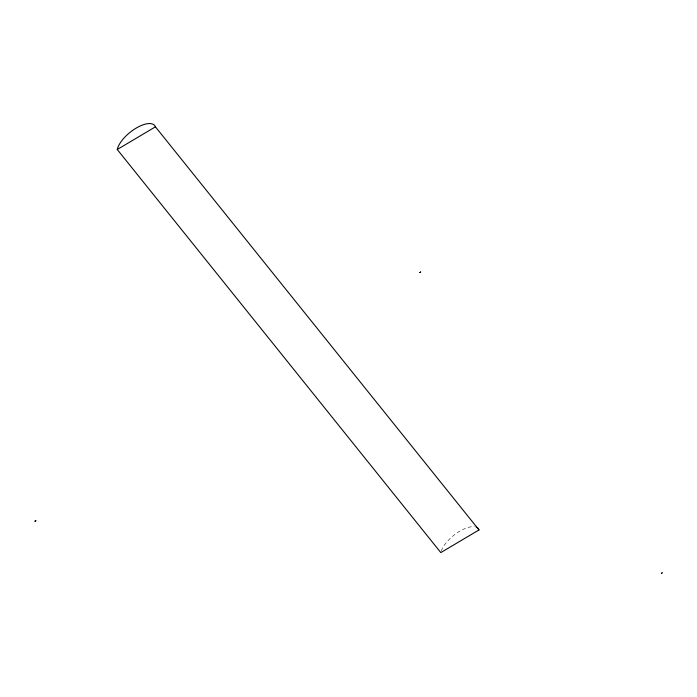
<?xml version="1.0" encoding="UTF-8"?>
<svg xmlns="http://www.w3.org/2000/svg" width="697" height="697" viewBox="0 0 697 697"><rect width="100%" height="100%" fill="white"/><g stroke="black" fill="none" stroke-linecap="round" stroke-linejoin="round"><path stroke-width="0.52" stroke-dasharray="3.48 2.61" d="M441.297 550.926A23.48 10.133 -38.8 0 1 455.542 533.972A23.48 10.133 -38.8 0 1 474.369 526.732"/><path stroke-width="1.05" d="M117.253 149.498L155.431 126.837L478.996 529.938L440.818 552.599L117.253 149.498A23.48 10.133 -38.8 0 1 136.081 128.152A23.48 10.133 -38.8 0 1 155.431 126.837M476.199 527.176A23.48 10.133 -38.8 0 1 478.996 529.938M35.381 520.912L34.85 521.321L36.009 520.633L35.381 520.912M420.657 272.022L419.899 272.553L420.657 272.022M662.15 572.882L661.392 573.413L662.15 572.882"/></g></svg>
